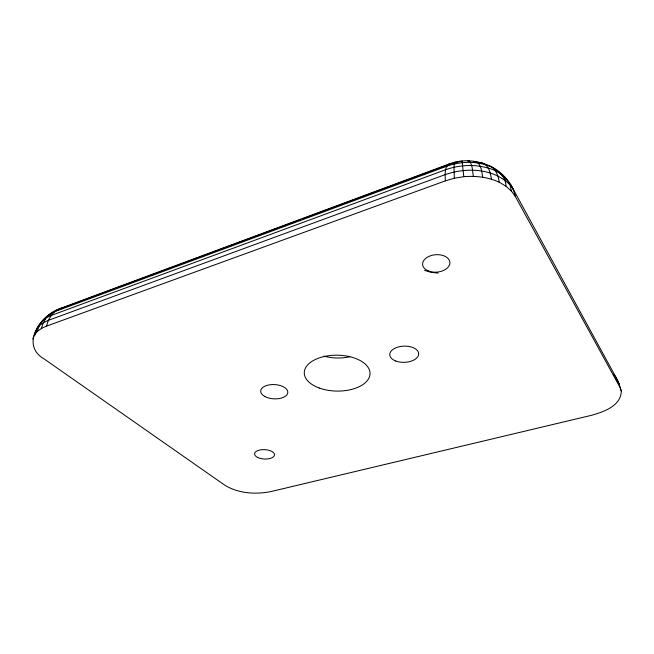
<?xml version="1.0" encoding="UTF-8"?>
<svg xmlns="http://www.w3.org/2000/svg" width="654" height="654" viewBox="0 0 654 654"><rect width="100%" height="100%" fill="white"/><g stroke="black" fill="none" stroke-linecap="round" stroke-linejoin="round"><path stroke-width="0.98" d="M621.3 391.018C621.12 405.913 603.544 411.963 591.543 415.298L271.018 491.555C255.608 494.653 238.448 493.549 224.804 485.203L44.668 359.308C19.988 345.484 39.641 316.299 58.819 309.007L448.333 164.301C474.395 153.494 509.106 168.389 515.434 196.666L620.106 387.569L621.3 391.018L618.382 381.805L510.692 184.575M34.899 335.052C36.894 324.817 45.731 316.373 54.699 311.639L446.674 166.255C461.364 161.048 478.164 160.745 492.446 167.424L495.65 171.013L497.964 176L499.296 182.245L506.065 186.3L511.493 191.164L515.434 196.666M32.847 338.968C34.466 332.387 40.589 328.398 46.557 326.125C48.437 317.991 53.791 309.612 62.506 307.895M41.308 328.553L43.303 322.716L46.303 317.738L51.2 315.441L445.578 169.738C459.239 164.898 474.363 164.04 488.334 168.119C500.187 171.005 508.248 179.948 513.791 190.224M37.204 331.578L39.265 325.708L43.303 322.716L48.453 320.313L445.112 174.659C466.335 167.269 493.239 168.053 509.916 184.788L511.493 191.164M38.717 326.673C42.837 318.719 50.677 312.26 59.236 309.456M34.981 333.017L36.428 330.687M44.202 319.454L45.731 318.441M60.111 309.178L62.596 308.009M63.422 307.617L277.509 228.115M279.422 227.404L300.448 219.597M302.361 218.886L450.5 163.876L462.084 161.121L463.8 176.694L454.334 178.231L445.284 180.88L46.557 326.125M450.5 163.876L448.333 164.301C444.123 168.618 445.333 175.395 445.284 180.88M456.1 162.208L455.061 162.282L454.342 163.966L453.966 167.244L454.334 178.231M463.8 176.694C475.859 175.656 488.252 177.111 499.296 182.245M480.788 162.887L482.595 162.985C488.979 165.527 490.492 173.106 491.416 179.171M469.744 161.186L467.823 161.015L469.171 160.851C472.793 165.021 472.376 171.193 473.357 176.335M438.082 273.086L431.002 272.309L424.577 270.38M475.376 161.955L473.57 161.538L476.087 161.481C481.45 164.579 481.646 171.74 482.668 177.169M500.261 173.612L502.861 175.125M488.473 165.323C497.204 169.337 505.558 175.82 506.065 186.3M613.55 374.292L615.504 376.565L619.559 385.214L617.621 381.634M505.125 178.305L506.261 179.899M615.504 376.565L616.648 379.835M349.841 356.732A32.095 18.476 0.8 0 1 324.032 356.144M395.809 361.041A14.478 8.118 -2 0 0 418.609 354.664A14.478 8.118 -2 0 0 398.212 346.988A14.478 8.118 -2 0 0 395.809 361.041M319.234 388.018A32.888 17.952 0.8 0 0 369.992 374.415A32.888 17.952 0.8 0 0 322.226 357.002A32.888 17.952 0.8 0 0 319.234 388.018M257.717 457.489A9.998 4.701 3 0 0 274.263 455.797A9.998 4.701 3 0 0 261.641 449.715A9.998 4.701 3 0 0 257.717 457.489M428.002 270.789A13.693 8.723 -4.6 0 0 449.805 263.864A13.693 8.723 -4.6 0 0 430.912 255.632A13.693 8.723 -4.6 0 0 428.002 270.789M264.87 396.512A13.571 7.137 3.1 0 0 287.417 393.945A13.571 7.137 3.1 0 0 270.47 384.707A13.571 7.137 3.1 0 0 264.87 396.512"/></g></svg>
